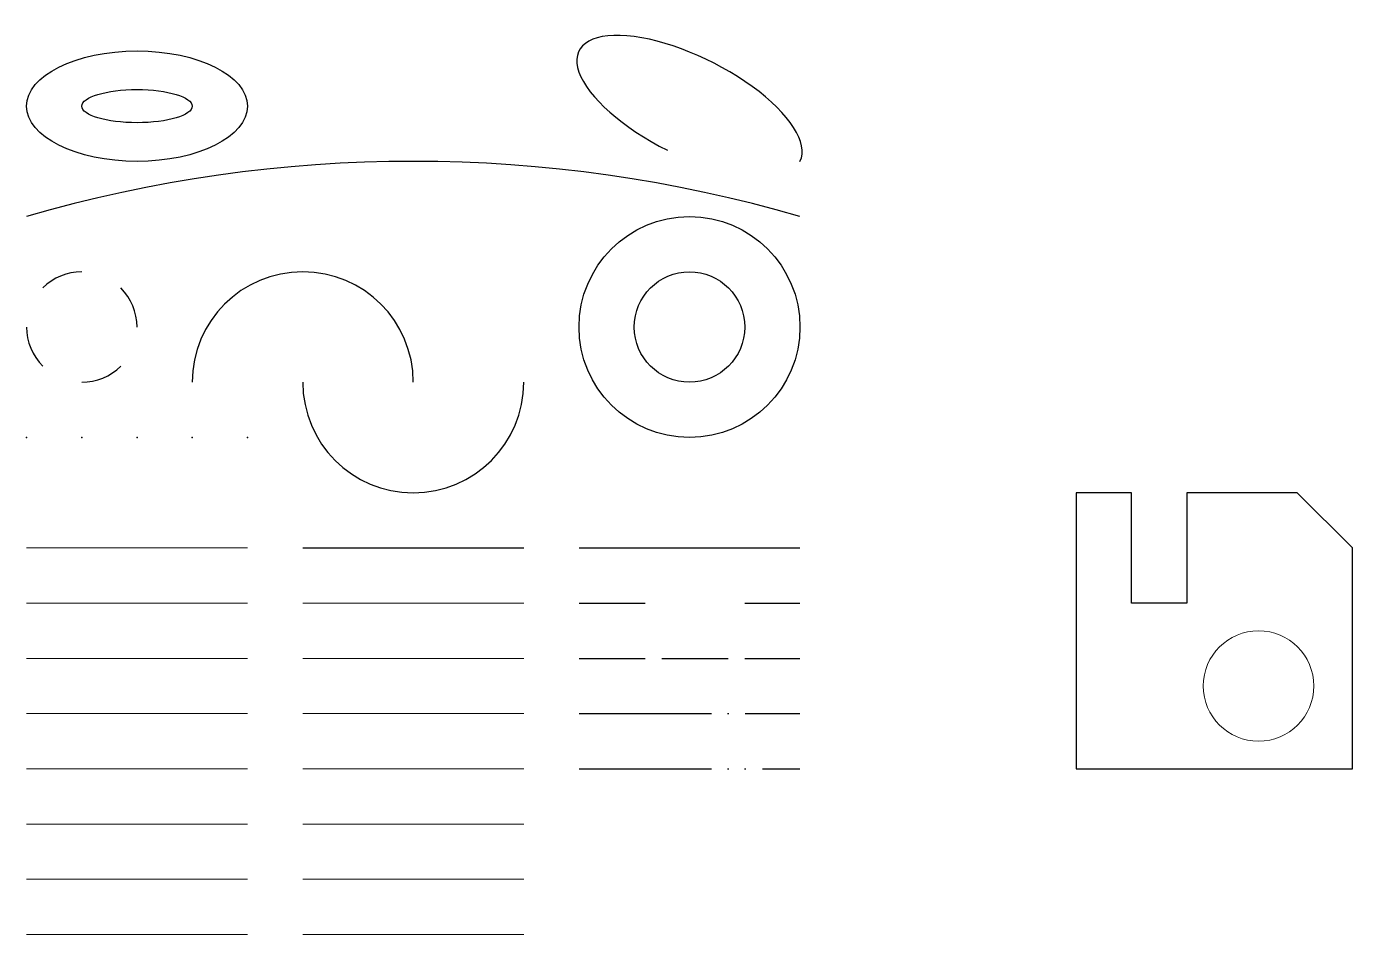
# Model space of a CAD drawing. Extents: x 0 to 240, y -70 to 94.
import ezdxf

# ---------------------------------------------------------------- set-up
doc = ezdxf.new("R2010")
doc.units = 0
for name, pattern in [('ACAD_ISO02W100', [15, 12, -3]), ('ACAD_ISO03W100', [30, 12, -18]), ('ACAD_ISO04W100', [30, 24, -3, 0, -3]), ('ACAD_ISO05W100', [33, 24, -3, 0, -3, 0, -3])]:
    doc.linetypes.add(name, pattern=pattern)
doc.layers.get('0').update_dxf_attribs({"linetype": 'CONTINUOUS', "lineweight": 0})

msp = doc.modelspace()

# ---------------------------------------------------------------- linework, layer by layer
at = {"color": 7, "linetype": 'CONTINUOUS', "lineweight": -3}
for p, q in [((190, 10), (190, -40)), ((200, 10), (190, 10)), ((200, -10), (200, 10)), ((230, 10), (210, 10)), ((210, 10), (210, -10)), ((240, 0), (230, 10)), ((100, 0), (140, 0)), ((240, -40), (240, 0)), ((210, -10), (200, -10)), ((190, -40), (240, -40))]:
    msp.add_line(p, q, dxfattribs=at)
msp.add_line((0, 0), (40, 0))
at = {"color": 7, "lineweight": -3}
msp.add_line((50, 0), (90, 0), dxfattribs=at)
at = {"color": 1}
msp.add_line((0, -10), (40, -10), dxfattribs=at)
at = {"color": 7, "lineweight": 9}
msp.add_line((50, -10), (90, -10), dxfattribs=at)
at = {"color": 7, "linetype": 'ACAD_ISO03W100', "lineweight": -3}
msp.add_line((100, -10), (140, -10), dxfattribs=at)
at = {"color": 2}
msp.add_line((0, -20), (40, -20), dxfattribs=at)
at = {"color": 7, "lineweight": 13}
for p, q in [((50, -20), (90, -20)), ((50, -30), (90, -30)), ((50, -40), (90, -40))]:
    msp.add_line(p, q, dxfattribs=at)
at = {"color": 7, "linetype": 'ACAD_ISO02W100', "lineweight": -3}
msp.add_line((100, -20), (140, -20), dxfattribs=at)
at = {"color": 3}
msp.add_line((0, -30), (40, -30), dxfattribs=at)
at = {"color": 7, "linetype": 'ACAD_ISO04W100', "lineweight": -3}
msp.add_line((100, -30), (140, -30), dxfattribs=at)
at = {"color": 4}
msp.add_line((0, -40), (40, -40), dxfattribs=at)
at = {"color": 7, "linetype": 'ACAD_ISO05W100', "lineweight": -3}
msp.add_line((100, -40), (140, -40), dxfattribs=at)
at = {"color": 5}
msp.add_line((0, -50), (40, -50), dxfattribs=at)
at = {"color": 7, "lineweight": 15}
for p, q in [((50, -50), (90, -50)), ((50, -60), (90, -60))]:
    msp.add_line(p, q, dxfattribs=at)
at = {"color": 6}
msp.add_line((0, -60), (40, -60), dxfattribs=at)
at = {"color": 7}
msp.add_line((0, -70), (40, -70), dxfattribs=at)
at = {"color": 7, "lineweight": 20}
msp.add_line((50, -70), (90, -70), dxfattribs=at)
at = {"color": 7, "linetype": 'CONTINUOUS', "lineweight": -3}
for radius in [20, 10]:
    msp.add_circle((120, 40), radius, dxfattribs=at)
msp.add_circle((223, -25), 10)
for centre, radius, start, end in [((70, -180), 250, 73.7398, 106.2602), ((10, 40), 10, 90, 135), ((50, 30), 20, 0, 180), ((10, 40), 10, 0, 45), ((10, 40), 10, 180, 225), ((10, 40), 10, 270, 315), ((70, 30), 20, 180, 0)]:
    msp.add_arc(centre, radius, start, end, dxfattribs=at)
msp.add_ellipse((120, 80), major_axis=(20, -10), ratio=0.4, start_param=0, end_param=4.712389, dxfattribs=at)
for major_axis, ratio in [((20, 0), 0.5), ((10, 0), 0.3)]:
    msp.add_ellipse((20, 80), major_axis=major_axis, ratio=ratio, dxfattribs=at)
at = {"color": 7, "linetype": 'ACAD_ISO05W100', "lineweight": -3}
for p in [(0, 20), (10, 20), (20, 20), (30, 20), (40, 20)]:
    msp.add_point(p, dxfattribs=at)

doc.saveas('drawing.dxf')
